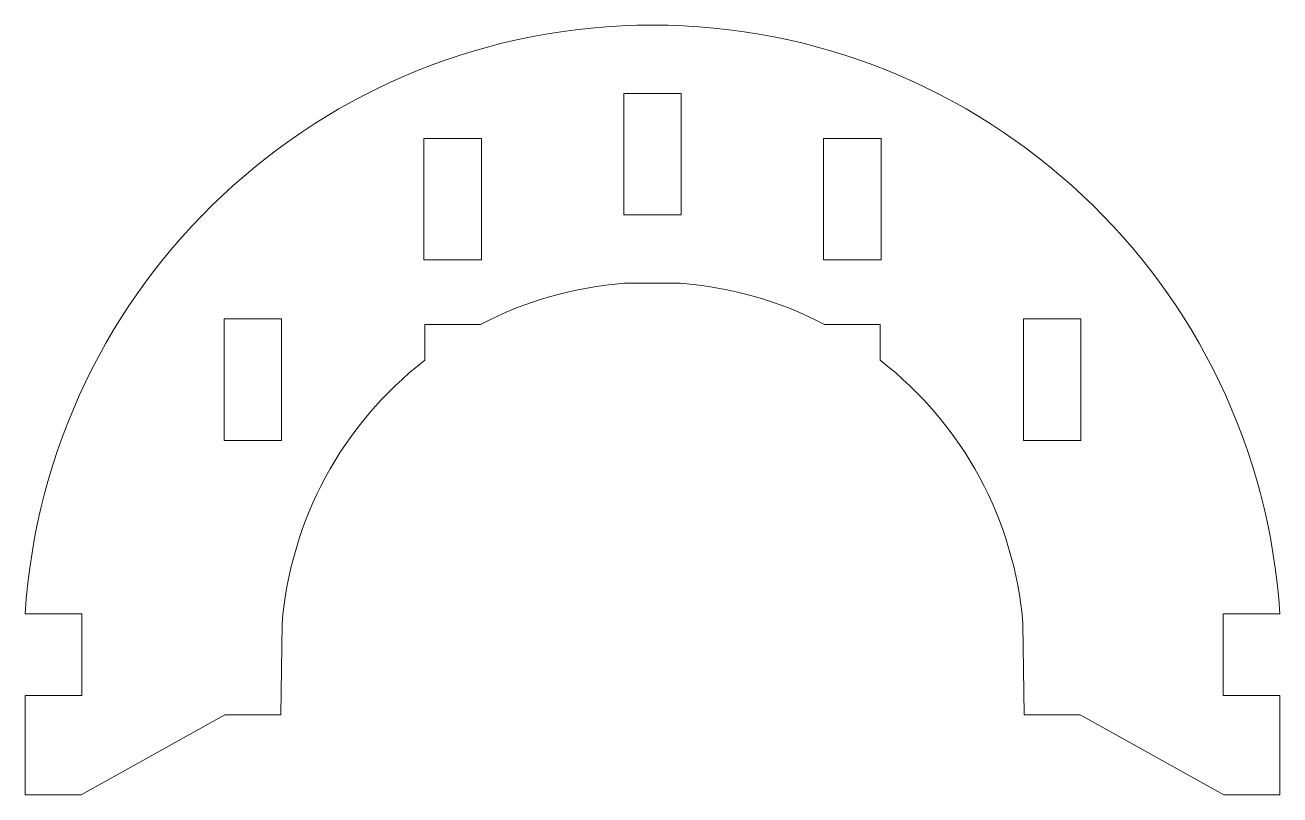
# Model space of a CAD drawing. Header units: millimetres. Extents: x -100 to 100, y 0 to 122.
import ezdxf

# ---------------------------------------------------------------- set-up
doc = ezdxf.new("R2010")
doc.units = ezdxf.units.MM

msp = doc.modelspace()

# ---------------------------------------------------------------- linework, layer by layer
at = {"color": 7, "linetype": 'Continuous', "lineweight": 15}
for p, q in [((4.57, 111.4), (-4.57, 111.4)), ((-4.57, 111.4), (-4.57, 92.1)), ((4.57, 92.1), (4.57, 111.4)), ((-27.18, 104.27), (-36.32, 104.27)), ((-36.32, 104.27), (-36.32, 84.96)), ((-27.18, 84.96), (-27.18, 104.27)), ((36.32, 104.27), (27.18, 104.27)), ((27.18, 104.27), (27.18, 84.96)), ((36.32, 84.96), (36.32, 104.27)), ((-4.57, 92.1), (4.57, 92.1)), ((-36.32, 84.96), (-27.18, 84.96)), ((27.18, 84.96), (36.32, 84.96)), ((-4.45, 81.25), (4.45, 81.25)), ((-58.93, 75.58), (-68.07, 75.58)), ((-68.07, 75.58), (-68.07, 56.28)), ((-58.93, 56.28), (-58.93, 75.58)), ((-36.2, 69.03), (-36.2, 74.73)), ((-36.2, 74.73), (-27.3, 74.73)), ((27.3, 74.73), (36.2, 74.73)), ((36.2, 74.73), (36.2, 69.03)), ((68.07, 75.58), (58.93, 75.58)), ((58.93, 75.58), (58.93, 56.28)), ((68.07, 56.28), (68.07, 75.58)), ((-68.07, 56.28), (-58.93, 56.28)), ((58.93, 56.28), (68.07, 56.28)), ((-90.68, 28.74), (-99.69, 28.74)), ((-90.68, 15.79), (-90.68, 28.74)), ((90.68, 28.74), (90.68, 15.79)), ((99.69, 28.74), (90.68, 28.74)), ((-59.05, 12.7), (-58.86, 27.17)), ((58.86, 27.17), (59.05, 12.7)), ((-99.69, 15.79), (-90.68, 15.79)), ((-99.69, 15.79), (-99.69, 0)), ((90.68, 15.79), (99.69, 15.79)), ((99.69, 0), (99.69, 15.79)), ((-90.81, 0), (-67.94, 12.7)), ((-67.94, 12.7), (-59.05, 12.7)), ((59.05, 12.7), (67.94, 12.7)), ((67.94, 12.7), (90.81, 0)), ((-99.69, 0), (-90.81, 0)), ((90.81, 0), (99.69, 0))]:
    msp.add_line(p, q, dxfattribs=at)
for radius, start, end in [(99.89, 3.6623, 176.3377), (59.06, 94.3167, 117.5399), (59.06, 62.4601, 85.6833), (59.06, 127.7997, 175.3313), (59.06, 4.6687, 52.2003)]:
    msp.add_arc((0, 22.36), radius, start, end, dxfattribs=at)

doc.saveas('drawing.dxf')
